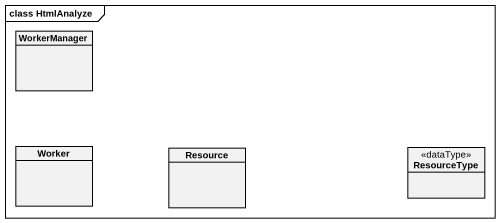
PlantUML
@startuml
mainframe class HtmlAnalyze
hide circle
hide empty members
class WorkerManager
class Worker
class Resource
class ResourceType <<dataType>>
@enduml
